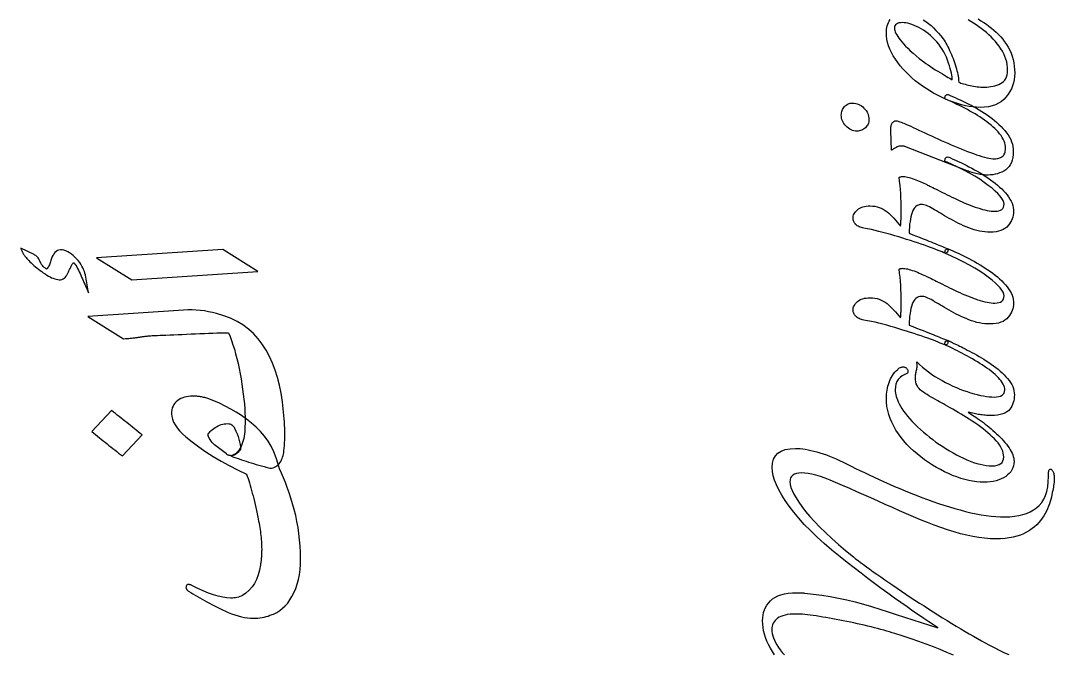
# Model space of a CAD drawing. Header units: millimetres. Extents: x 0 to 2440, y 0 to 1257.
# Drawn here: x 1168 to 1309.1, y 202.2 to 288.7 of the extents above; entities that cross this region are included whole.
import ezdxf

# ---------------------------------------------------------------- set-up
doc = ezdxf.new("R2010")
doc.units = ezdxf.units.MM
doc.layers.add('ENGRAVE_V', color=2, linetype='Continuous')

msp = doc.modelspace()

# ---------------------------------------------------------------- linework, layer by layer
at = {"layer": 'ENGRAVE_V'}
for points in [[(1298.709, 288.933), (1299.085, 288.701), (1299.453, 288.461), (1299.815, 288.211), (1300.171, 287.952), (1300.519, 287.684), (1300.856, 287.405), (1301.178, 287.113), (1301.486, 286.806), (1301.778, 286.486), (1302.054, 286.153), (1302.316, 285.805), (1302.563, 285.445), (1302.794, 285.07), (1303.004, 284.681), (1303.186, 284.276), (1303.34, 283.855), (1303.466, 283.418), (1303.564, 282.965), (1303.634, 282.497), (1303.676, 282.012), (1303.69, 281.512), (1303.69, 281.512), (1303.672, 281.07), (1303.617, 280.639), (1303.527, 280.219), (1303.399, 279.811), (1303.236, 279.414), (1303.036, 279.029), (1302.8, 278.655), (1302.528, 278.292), (1302.219, 277.957), (1301.871, 277.667), (1301.486, 277.422), (1301.064, 277.221), (1300.603, 277.065), (1300.104, 276.953), (1299.568, 276.886), (1298.994, 276.864), (1298.494, 276.878), (1297.986, 276.92), (1297.471, 276.99), (1296.948, 277.088), (1296.418, 277.214), (1295.88, 277.368), (1295.335, 277.55), (1294.782, 277.76), (1294.229, 277.993), (1293.685, 278.244), (1293.149, 278.513), (1292.621, 278.801), (1292.102, 279.106), (1291.591, 279.43), (1291.088, 279.772), (1290.594, 280.132), (1290.115, 280.506), (1289.659, 280.891), (1289.226, 281.287), (1288.815, 281.693), (1288.427, 282.11), (1288.061, 282.537), (1287.719, 282.975), (1287.399, 283.424), (1287.109, 283.878), (1286.859, 284.333), (1286.646, 284.789), (1286.473, 285.246), (1286.338, 285.703), (1286.241, 286.161), (1286.183, 286.62), (1286.164, 287.079), (1286.172, 287.309), (1286.197, 287.536), (1286.239, 287.762), (1286.297, 287.987), (1286.372, 288.21), (1286.464, 288.432), (1286.572, 288.652), (1286.697, 288.871)], [(1291.199, 288.822), (1291.559, 288.58), (1291.913, 288.314), (1292.261, 288.023), (1292.603, 287.709), (1292.939, 287.37), (1293.269, 287.007), (1293.593, 286.619), (1293.91, 286.208), (1294.043, 286.02), (1294.174, 285.821), (1294.303, 285.609), (1294.431, 285.385), (1294.557, 285.149), (1294.682, 284.901), (1294.805, 284.64), (1294.927, 284.368), (1295.045, 284.09), (1295.159, 283.811), (1295.266, 283.533), (1295.369, 283.255), (1295.466, 282.976), (1295.558, 282.698), (1295.645, 282.419), (1295.726, 282.141), (1295.8, 281.869), (1295.864, 281.609), (1295.918, 281.36), (1295.962, 281.124), (1295.996, 280.9), (1296.021, 280.689), (1296.036, 280.489), (1296.041, 280.301), (1296.192, 280.241), (1296.355, 280.182), (1296.531, 280.123), (1296.718, 280.065), (1296.918, 280.008), (1297.13, 279.952), (1297.354, 279.896), (1297.59, 279.841), (1297.833, 279.79), (1298.077, 279.746), (1298.323, 279.709), (1298.57, 279.678), (1298.819, 279.654), (1299.069, 279.637), (1299.321, 279.627), (1299.575, 279.624), (1299.874, 279.631), (1300.165, 279.654), (1300.449, 279.692), (1300.725, 279.745), (1300.993, 279.813), (1301.254, 279.896), (1301.508, 279.994), (1301.753, 280.108), (1301.98, 280.242), (1302.177, 280.401), (1302.343, 280.587), (1302.48, 280.798), (1302.586, 281.034), (1302.661, 281.297), (1302.707, 281.585), (1302.722, 281.899), (1302.707, 282.295), (1302.664, 282.684), (1302.592, 283.067), (1302.492, 283.442), (1302.362, 283.811), (1302.204, 284.173), (1302.017, 284.528), (1301.802, 284.876), (1301.564, 285.217), (1301.312, 285.548), (1301.044, 285.87), (1300.761, 286.184), (1300.463, 286.488), (1300.15, 286.783), (1299.821, 287.069), (1299.478, 287.346), (1299.126, 287.613), (1298.773, 287.871), (1298.418, 288.118), (1298.062, 288.356), (1297.704, 288.584), (1297.345, 288.803)], [(1270.911, 202.092), (1270.61, 202.555), (1270.333, 203.033), (1270.083, 203.514), (1269.867, 203.992), (1269.684, 204.465), (1269.534, 204.933), (1269.417, 205.397), (1269.334, 205.856), (1269.284, 206.31), (1269.268, 206.76), (1269.284, 207.152), (1269.334, 207.529), (1269.417, 207.891), (1269.534, 208.237), (1269.684, 208.568), (1269.867, 208.885), (1270.083, 209.186), (1270.333, 209.472), (1270.622, 209.733), (1270.959, 209.959), (1271.343, 210.15), (1271.773, 210.307), (1272.25, 210.429), (1272.775, 210.516), (1273.346, 210.568), (1273.964, 210.585), (1274.035, 210.585), (1274.103, 210.585), (1274.168, 210.585), (1274.23, 210.585), (1274.289, 210.585), (1274.345, 210.585), (1274.398, 210.585), (1274.448, 210.585), (1274.499, 210.584), (1274.557, 210.582), (1274.62, 210.578), (1274.69, 210.573), (1274.766, 210.566), (1274.847, 210.558), (1274.935, 210.548), (1275.029, 210.537), (1276.188, 210.413), (1277.342, 210.258), (1278.491, 210.074), (1279.634, 209.859), (1280.772, 209.614), (1281.905, 209.338), (1283.033, 209.033), (1284.155, 208.697), (1285.276, 208.344), (1286.399, 207.989), (1287.524, 207.63), (1288.651, 207.269), (1289.781, 206.904), (1290.913, 206.537), (1292.048, 206.166), (1293.184, 205.792), (1292.583, 206.184), (1291.944, 206.609), (1291.264, 207.068), (1290.546, 207.559), (1289.788, 208.084), (1288.99, 208.643), (1288.154, 209.234), (1287.278, 209.859), (1286.378, 210.508), (1285.471, 211.172), (1284.557, 211.851), (1283.634, 212.546), (1282.705, 213.255), (1281.768, 213.98), (1280.823, 214.72), (1279.87, 215.475), (1278.745, 216.399), (1277.692, 217.306), (1276.711, 218.196), (1275.803, 219.07), (1274.968, 219.927), (1274.206, 220.767), (1273.516, 221.591), (1272.899, 222.398), (1272.354, 223.18), (1271.882, 223.926), (1271.483, 224.638), (1271.156, 225.315), (1270.902, 225.957), (1270.72, 226.565), (1270.611, 227.137), (1270.575, 227.675), (1270.625, 228.288), (1270.774, 228.819), (1271.024, 229.268), (1271.374, 229.636), (1271.823, 229.922), (1272.372, 230.126), (1273.021, 230.249), (1273.77, 230.29), (1274.08, 230.282), (1274.406, 230.261), (1274.746, 230.225), (1275.101, 230.175), (1275.472, 230.11), (1275.858, 230.031), (1276.259, 229.938), (1276.675, 229.83), (1277.102, 229.707), (1277.534, 229.568), (1277.973, 229.413), (1278.418, 229.243), (1278.869, 229.056), (1279.326, 228.854), (1279.789, 228.636), (1280.258, 228.402), (1280.8, 228.132), (1281.364, 227.855), (1281.947, 227.572), (1282.551, 227.282), (1283.176, 226.985), (1283.821, 226.681), (1284.486, 226.371), (1285.172, 226.053), (1285.872, 225.735), (1286.58, 225.42), (1287.297, 225.108), (1288.022, 224.801), (1288.755, 224.497), (1289.497, 224.197), (1290.247, 223.901), (1291.006, 223.609), (1291.766, 223.324), (1292.523, 223.053), (1293.276, 222.795), (1294.025, 222.549), (1294.771, 222.317), (1295.513, 222.097), (1296.25, 221.89), (1296.985, 221.696), (1297.71, 221.52), (1298.42, 221.368), (1299.117, 221.239), (1299.799, 221.133), (1300.466, 221.051), (1301.119, 220.993), (1301.758, 220.957), (1302.383, 220.946), (1303.032, 220.965), (1303.649, 221.023), (1304.233, 221.119), (1304.785, 221.254), (1305.305, 221.428), (1305.791, 221.64), (1306.246, 221.891), (1306.667, 222.18), (1307.048, 222.517), (1307.377, 222.911), (1307.656, 223.362), (1307.884, 223.869), (1308.061, 224.433), (1308.188, 225.053), (1308.264, 225.731), (1308.289, 226.465), (1308.289, 226.755), (1308.294, 226.926), (1308.307, 227.073), (1308.33, 227.198), (1308.362, 227.3), (1308.403, 227.38), (1308.453, 227.436), (1308.512, 227.47), (1308.58, 227.482), (1308.628, 227.474), (1308.677, 227.451), (1308.725, 227.414), (1308.773, 227.361), (1308.822, 227.293), (1308.87, 227.209), (1308.919, 227.111), (1308.967, 226.997), (1309.011, 226.87), (1309.046, 226.731), (1309.071, 226.58), (1309.088, 226.417), (1309.096, 226.241), (1309.094, 226.053), (1309.084, 225.854), (1309.064, 225.642), (1309.064, 225.642), (1309.037, 225.452), (1309.005, 225.246), (1308.967, 225.022), (1308.925, 224.783), (1308.877, 224.526), (1308.823, 224.253), (1308.765, 223.963), (1308.701, 223.657), (1308.626, 223.341), (1308.536, 223.025), (1308.43, 222.706), (1308.307, 222.386), (1308.169, 222.065), (1308.015, 221.742), (1307.846, 221.417), (1307.66, 221.091), (1307.454, 220.77), (1307.223, 220.462), (1306.967, 220.165), (1306.686, 219.881), (1306.38, 219.608), (1306.049, 219.348), (1305.693, 219.1), (1305.312, 218.864), (1304.902, 218.648), (1304.46, 218.461), (1303.985, 218.303), (1303.478, 218.174), (1302.938, 218.073), (1302.366, 218.002), (1301.761, 217.958), (1301.124, 217.944), (1300.364, 217.963), (1299.585, 218.021), (1298.788, 218.118), (1297.971, 218.253), (1297.136, 218.426), (1296.281, 218.639), (1295.408, 218.889), (1294.516, 219.179), (1293.609, 219.496), (1292.692, 219.831), (1291.766, 220.183), (1290.83, 220.552), (1289.884, 220.939), (1288.928, 221.344), (1287.963, 221.765), (1286.987, 222.205), (1286.008, 222.65), (1285.032, 223.091), (1284.06, 223.528), (1283.09, 223.96), (1282.123, 224.387), (1281.159, 224.81), (1280.199, 225.228), (1279.241, 225.642), (1278.501, 225.948), (1277.807, 226.214), (1277.158, 226.438), (1276.554, 226.622), (1275.996, 226.765), (1275.483, 226.867), (1275.015, 226.929), (1274.593, 226.949), (1274.219, 226.93), (1273.894, 226.873), (1273.62, 226.779), (1273.395, 226.646), (1273.22, 226.476), (1273.095, 226.268), (1273.02, 226.022), (1272.995, 225.739), (1273.029, 225.379), (1273.13, 224.978), (1273.298, 224.535), (1273.534, 224.05), (1273.837, 223.524), (1274.207, 222.956), (1274.645, 222.347), (1275.15, 221.696), (1275.723, 221.011), (1276.365, 220.3), (1277.076, 219.562), (1277.855, 218.797), (1278.703, 218.006), (1279.621, 217.189), (1280.607, 216.345), (1281.662, 215.475), (1281.966, 215.237), (1282.299, 214.982), (1282.659, 214.71), (1283.047, 214.422), (1283.464, 214.117), (1283.908, 213.796), (1284.381, 213.457), (1284.881, 213.103), (1285.402, 212.737), (1285.937, 212.364), (1286.486, 211.986), (1287.048, 211.602), (1287.623, 211.211), (1288.213, 210.815), (1288.816, 210.413), (1289.432, 210.004), (1290.056, 209.594), (1290.682, 209.186), (1291.309, 208.78), (1291.937, 208.376), (1292.568, 207.975), (1293.199, 207.576), (1293.832, 207.179), (1294.467, 206.785), (1295.096, 206.397), (1295.712, 206.022), (1296.316, 205.659), (1296.906, 205.308), (1297.484, 204.969), (1298.048, 204.642), (1298.6, 204.328), (1299.139, 204.025), (1299.658, 203.739), (1300.15, 203.473), (1300.614, 203.227), (1301.051, 203.002), (1301.461, 202.798), (1301.844, 202.613), (1302.2, 202.45), (1302.528, 202.306), (1302.888, 202.146)], [(1295.314, 202.064), (1294.438, 202.449), (1293.526, 202.83), (1292.58, 203.206), (1291.599, 203.577), (1290.583, 203.944), (1289.532, 204.306), (1288.446, 204.664), (1287.326, 205.018), (1286.968, 205.127), (1286.597, 205.237), (1286.212, 205.348), (1285.813, 205.459), (1285.401, 205.572), (1284.975, 205.685), (1284.535, 205.799), (1284.082, 205.913), (1283.62, 206.027), (1283.155, 206.139), (1282.685, 206.248), (1282.212, 206.355), (1281.735, 206.46), (1281.255, 206.562), (1280.77, 206.662), (1280.282, 206.76), (1279.795, 206.855), (1279.317, 206.947), (1278.845, 207.034), (1278.382, 207.117), (1277.925, 207.197), (1277.477, 207.273), (1277.036, 207.346), (1276.602, 207.414), (1276.183, 207.476), (1275.784, 207.531), (1275.405, 207.576), (1275.047, 207.614), (1274.709, 207.643), (1274.392, 207.664), (1274.095, 207.676), (1273.819, 207.68), (1273.409, 207.671), (1273.027, 207.644), (1272.674, 207.599), (1272.348, 207.535), (1272.05, 207.453), (1271.781, 207.354), (1271.539, 207.235), (1271.325, 207.099), (1271.138, 206.948), (1270.976, 206.785), (1270.838, 206.609), (1270.726, 206.422), (1270.639, 206.222), (1270.576, 206.01), (1270.539, 205.786), (1270.526, 205.55), (1270.541, 205.279), (1270.584, 204.999), (1270.656, 204.71), (1270.756, 204.412), (1270.886, 204.105), (1271.044, 203.789), (1271.231, 203.464), (1271.446, 203.129), (1271.689, 202.79), (1271.958, 202.449), (1272.252, 202.106)]]:
    msp.add_lwpolyline(points, dxfattribs=at)
for points in [[(1295.169, 280.64), (1295.161, 280.824), (1295.137, 281.037), (1295.098, 281.278), (1295.042, 281.548), (1294.971, 281.847), (1294.883, 282.174), (1294.78, 282.531), (1294.661, 282.916), (1294.524, 283.311), (1294.369, 283.696), (1294.194, 284.073), (1294.001, 284.441), (1293.789, 284.799), (1293.558, 285.149), (1293.308, 285.489), (1293.039, 285.821), (1292.757, 286.126), (1292.469, 286.414), (1292.173, 286.683), (1291.871, 286.934), (1291.562, 287.167), (1291.246, 287.382), (1290.923, 287.579), (1290.594, 287.757), (1290.268, 287.916), (1289.954, 288.054), (1289.653, 288.17), (1289.365, 288.265), (1289.091, 288.34), (1288.828, 288.393), (1288.579, 288.424), (1288.343, 288.435), (1288.093, 288.423), (1287.877, 288.386), (1287.694, 288.326), (1287.544, 288.241), (1287.427, 288.132), (1287.344, 287.999), (1287.294, 287.842), (1287.278, 287.66), (1287.29, 287.508), (1287.326, 287.343), (1287.387, 287.163), (1287.471, 286.97), (1287.58, 286.764), (1287.713, 286.544), (1287.871, 286.31), (1288.052, 286.063), (1288.263, 285.801), (1288.506, 285.524), (1288.783, 285.232), (1289.093, 284.925), (1289.437, 284.603), (1289.813, 284.265), (1290.223, 283.913), (1290.667, 283.545), (1290.96, 283.317), (1291.26, 283.091), (1291.565, 282.869), (1291.877, 282.649), (1292.195, 282.433), (1292.518, 282.22), (1292.848, 282.009), (1293.184, 281.802), (1293.512, 281.604), (1293.817, 281.421), (1294.099, 281.253), (1294.358, 281.1), (1294.595, 280.962), (1294.809, 280.84), (1295, 280.733), (1295.169, 280.64)], [(1303.496, 270.861), (1303.48, 270.429), (1303.431, 270.032), (1303.35, 269.667), (1303.236, 269.336), (1303.09, 269.038), (1302.911, 268.773), (1302.699, 268.541), (1302.455, 268.343), (1302.19, 268.173), (1301.915, 268.025), (1301.63, 267.901), (1301.336, 267.798), (1301.031, 267.719), (1300.717, 267.662), (1300.393, 267.628), (1300.059, 267.617), (1299.877, 267.62), (1299.694, 267.627), (1299.511, 267.641), (1299.327, 267.659), (1299.142, 267.683), (1298.956, 267.712), (1298.77, 267.747), (1298.582, 267.786), (1298.397, 267.83), (1298.215, 267.876), (1298.037, 267.924), (1297.862, 267.974), (1297.692, 268.026), (1297.525, 268.081), (1297.362, 268.138), (1297.202, 268.198), (1288.924, 271.442), (1288.828, 271.476), (1288.736, 271.505), (1288.647, 271.53), (1288.561, 271.551), (1288.477, 271.566), (1288.397, 271.578), (1288.32, 271.585), (1288.246, 271.587), (1288.127, 271.583), (1288.011, 271.572), (1287.9, 271.553), (1287.792, 271.526), (1287.688, 271.492), (1287.588, 271.451), (1287.491, 271.401), (1287.399, 271.345), (1287.311, 271.286), (1287.231, 271.233), (1287.157, 271.184), (1287.09, 271.139), (1287.03, 271.099), (1286.977, 271.063), (1286.93, 271.032), (1286.89, 271.006), (1286.793, 273.669), (1286.786, 273.844), (1286.786, 274.006), (1286.795, 274.155), (1286.812, 274.292), (1286.837, 274.416), (1286.871, 274.526), (1286.913, 274.624), (1286.963, 274.71), (1287.019, 274.783), (1287.076, 274.847), (1287.137, 274.901), (1287.199, 274.946), (1287.264, 274.98), (1287.331, 275.005), (1287.4, 275.019), (1287.471, 275.024), (1287.551, 275.019), (1287.647, 275.003), (1287.757, 274.977), (1287.883, 274.939), (1288.024, 274.892), (1288.179, 274.834), (1288.35, 274.765), (1288.536, 274.685), (1288.836, 274.559), (1289.154, 274.422), (1289.49, 274.275), (1289.844, 274.116), (1290.216, 273.948), (1290.606, 273.768), (1291.015, 273.579), (1291.441, 273.378), (1291.878, 273.173), (1292.319, 272.968), (1292.762, 272.764), (1293.208, 272.561), (1293.658, 272.359), (1294.11, 272.157), (1294.565, 271.956), (1295.024, 271.756), (1295.48, 271.56), (1295.929, 271.372), (1296.37, 271.191), (1296.803, 271.018), (1297.229, 270.852), (1297.647, 270.694), (1298.058, 270.544), (1298.461, 270.401), (1298.849, 270.27), (1299.215, 270.157), (1299.557, 270.061), (1299.877, 269.983), (1300.175, 269.922), (1300.449, 269.879), (1300.701, 269.853), (1300.93, 269.844), (1301.085, 269.849), (1301.233, 269.864), (1301.375, 269.888), (1301.511, 269.923), (1301.641, 269.967), (1301.766, 270.021), (1301.884, 270.085), (1301.995, 270.159), (1302.098, 270.244), (1302.186, 270.345), (1302.261, 270.459), (1302.322, 270.588), (1302.37, 270.732), (1302.404, 270.889), (1302.424, 271.061), (1302.431, 271.248), (1302.419, 271.502), (1302.381, 271.755), (1302.319, 272.007), (1302.232, 272.259), (1302.119, 272.509), (1301.982, 272.759), (1301.82, 273.009), (1301.632, 273.257), (1301.425, 273.503), (1301.204, 273.746), (1300.969, 273.984), (1300.719, 274.219), (1300.454, 274.45), (1300.175, 274.678), (1299.882, 274.901), (1299.575, 275.121), (1299.257, 275.337), (1298.933, 275.549), (1298.603, 275.758), (1298.268, 275.962), (1297.926, 276.163), (1297.578, 276.36), (1297.224, 276.553), (1296.864, 276.743), (1296.504, 276.927), (1296.149, 277.104), (1295.802, 277.275), (1295.46, 277.439), (1295.124, 277.596), (1294.794, 277.746), (1294.47, 277.889), (1294.152, 278.026), (1294.159, 278.162), (1294.18, 278.28), (1294.214, 278.38), (1294.261, 278.462), (1294.323, 278.525), (1294.398, 278.571), (1294.486, 278.598), (1294.588, 278.607), (1294.896, 278.481), (1295.214, 278.347), (1295.544, 278.203), (1295.883, 278.05), (1296.233, 277.888), (1296.594, 277.717), (1296.966, 277.537), (1297.348, 277.348), (1297.732, 277.151), (1298.112, 276.947), (1298.486, 276.736), (1298.855, 276.519), (1299.218, 276.295), (1299.576, 276.064), (1299.929, 275.826), (1300.277, 275.581), (1300.615, 275.33), (1300.938, 275.073), (1301.247, 274.809), (1301.542, 274.54), (1301.822, 274.265), (1302.088, 273.983), (1302.339, 273.696), (1302.576, 273.402), (1302.792, 273.103), (1302.979, 272.799), (1303.137, 272.489), (1303.266, 272.174), (1303.367, 271.853), (1303.439, 271.528), (1303.482, 271.197), (1303.496, 270.861)], [(1283.792, 275.169), (1283.784, 275.015), (1283.762, 274.865), (1283.724, 274.721), (1283.671, 274.582), (1283.603, 274.449), (1283.519, 274.321), (1283.421, 274.198), (1283.308, 274.08), (1283.184, 273.972), (1283.053, 273.879), (1282.917, 273.8), (1282.775, 273.735), (1282.627, 273.685), (1282.473, 273.649), (1282.312, 273.627), (1282.146, 273.62), (1281.943, 273.631), (1281.745, 273.663), (1281.552, 273.716), (1281.365, 273.79), (1281.183, 273.885), (1281.006, 274.001), (1280.835, 274.139), (1280.669, 274.298), (1280.516, 274.47), (1280.383, 274.646), (1280.271, 274.827), (1280.179, 275.012), (1280.107, 275.202), (1280.056, 275.396), (1280.026, 275.595), (1280.016, 275.799), (1280.022, 275.965), (1280.043, 276.126), (1280.077, 276.28), (1280.124, 276.428), (1280.186, 276.57), (1280.261, 276.707), (1280.349, 276.837), (1280.451, 276.961), (1280.564, 277.074), (1280.684, 277.173), (1280.812, 277.256), (1280.947, 277.324), (1281.09, 277.377), (1281.241, 277.415), (1281.399, 277.437), (1281.565, 277.445), (1281.78, 277.434), (1281.988, 277.403), (1282.191, 277.35), (1282.388, 277.275), (1282.578, 277.18), (1282.763, 277.064), (1282.942, 276.926), (1283.114, 276.767), (1283.273, 276.594), (1283.411, 276.413), (1283.527, 276.225), (1283.622, 276.029), (1283.696, 275.825), (1283.749, 275.614), (1283.781, 275.396), (1283.792, 275.169)], [(1294.007, 257.014), (1293.786, 257.115), (1293.534, 257.223), (1293.25, 257.339), (1292.936, 257.462), (1292.591, 257.593), (1292.214, 257.731), (1291.807, 257.877), (1291.369, 258.031), (1290.908, 258.189), (1290.435, 258.349), (1289.949, 258.51), (1289.45, 258.672), (1288.938, 258.837), (1288.414, 259.002), (1287.876, 259.169), (1287.326, 259.338), (1286.773, 259.502), (1286.228, 259.656), (1285.69, 259.799), (1285.16, 259.931), (1284.637, 260.053), (1284.122, 260.164), (1283.614, 260.265), (1283.114, 260.355), (1282.927, 260.395), (1282.752, 260.443), (1282.591, 260.498), (1282.442, 260.561), (1282.306, 260.631), (1282.184, 260.709), (1282.073, 260.794), (1281.976, 260.887), (1281.891, 260.985), (1281.817, 261.084), (1281.755, 261.185), (1281.704, 261.287), (1281.664, 261.39), (1281.636, 261.496), (1281.619, 261.602), (1281.613, 261.71), (1281.623, 261.866), (1281.651, 262.019), (1281.698, 262.169), (1281.764, 262.316), (1281.85, 262.459), (1281.954, 262.6), (1282.077, 262.738), (1282.218, 262.872), (1282.378, 262.997), (1282.553, 263.105), (1282.744, 263.197), (1282.951, 263.272), (1283.173, 263.33), (1283.412, 263.372), (1283.667, 263.397), (1283.937, 263.405), (1284.27, 263.392), (1284.591, 263.355), (1284.899, 263.293), (1285.196, 263.205), (1285.48, 263.093), (1285.753, 262.955), (1286.013, 262.793), (1286.261, 262.606), (1286.501, 262.401), (1286.739, 262.184), (1286.974, 261.956), (1287.205, 261.716), (1287.433, 261.466), (1287.659, 261.204), (1287.881, 260.93), (1288.101, 260.645), (1288.112, 260.767), (1288.123, 260.89), (1288.134, 261.015), (1288.143, 261.141), (1288.152, 261.269), (1288.16, 261.399), (1288.167, 261.53), (1288.173, 261.662), (1288.179, 261.797), (1288.184, 261.934), (1288.188, 262.075), (1288.191, 262.219), (1288.194, 262.365), (1288.196, 262.515), (1288.197, 262.668), (1288.197, 262.824), (1288.193, 263.392), (1288.179, 263.959), (1288.157, 264.524), (1288.125, 265.087), (1288.084, 265.649), (1288.034, 266.21), (1287.975, 266.769), (1287.907, 267.326), (1287.977, 267.349), (1288.043, 267.369), (1288.104, 267.385), (1288.161, 267.399), (1288.213, 267.41), (1288.261, 267.417), (1288.304, 267.422), (1288.343, 267.423), (1288.505, 267.418), (1288.679, 267.401), (1288.862, 267.372), (1289.057, 267.332), (1289.262, 267.281), (1289.477, 267.219), (1289.704, 267.145), (1289.94, 267.06), (1290.179, 266.969), (1290.412, 266.877), (1290.639, 266.784), (1290.86, 266.691), (1291.075, 266.597), (1291.284, 266.502), (1291.487, 266.406), (1291.683, 266.31), (1291.803, 266.255), (1291.945, 266.189), (1292.109, 266.11), (1292.295, 266.019), (1292.502, 265.916), (1292.732, 265.801), (1292.983, 265.674), (1293.257, 265.535), (1293.546, 265.388), (1293.844, 265.239), (1294.151, 265.086), (1294.467, 264.93), (1294.792, 264.771), (1295.127, 264.609), (1295.47, 264.444), (1295.823, 264.276), (1296.179, 264.11), (1296.534, 263.951), (1296.887, 263.799), (1297.239, 263.653), (1297.589, 263.514), (1297.938, 263.382), (1298.285, 263.257), (1298.631, 263.139), (1298.969, 263.031), (1299.295, 262.937), (1299.608, 262.858), (1299.908, 262.794), (1300.195, 262.743), (1300.469, 262.707), (1300.73, 262.686), (1300.979, 262.679), (1301.274, 262.694), (1301.53, 262.739), (1301.746, 262.815), (1301.923, 262.921), (1302.061, 263.057), (1302.159, 263.223), (1302.218, 263.42), (1302.238, 263.647), (1302.204, 263.888), (1302.103, 264.152), (1301.935, 264.439), (1301.699, 264.748), (1301.396, 265.08), (1301.026, 265.435), (1300.588, 265.813), (1300.083, 266.213), (1299.519, 266.624), (1298.905, 267.036), (1298.239, 267.447), (1297.523, 267.859), (1296.757, 268.27), (1295.939, 268.682), (1295.071, 269.093), (1294.152, 269.505), (1294.159, 269.641), (1294.18, 269.759), (1294.214, 269.859), (1294.261, 269.941), (1294.323, 270.004), (1294.398, 270.05), (1294.486, 270.077), (1294.588, 270.086), (1294.919, 269.949), (1295.257, 269.803), (1295.603, 269.649), (1295.956, 269.487), (1296.317, 269.316), (1296.685, 269.137), (1297.061, 268.95), (1297.445, 268.755), (1297.829, 268.552), (1298.209, 268.345), (1298.583, 268.132), (1298.951, 267.913), (1299.315, 267.69), (1299.673, 267.461), (1300.026, 267.227), (1300.374, 266.987), (1300.711, 266.743), (1301.033, 266.494), (1301.34, 266.241), (1301.632, 265.983), (1301.909, 265.72), (1302.171, 265.453), (1302.418, 265.182), (1302.649, 264.906), (1302.859, 264.626), (1303.041, 264.343), (1303.195, 264.057), (1303.321, 263.768), (1303.419, 263.476), (1303.489, 263.181), (1303.531, 262.883), (1303.545, 262.582), (1303.533, 262.352), (1303.498, 262.122), (1303.439, 261.892), (1303.357, 261.662), (1303.252, 261.432), (1303.123, 261.202), (1302.97, 260.972), (1302.794, 260.742), (1302.592, 260.526), (1302.36, 260.34), (1302.099, 260.182), (1301.808, 260.052), (1301.488, 259.952), (1301.138, 259.88), (1300.758, 259.837), (1300.349, 259.822), (1299.975, 259.831), (1299.604, 259.859), (1299.234, 259.904), (1298.867, 259.967), (1298.502, 260.049), (1298.139, 260.149), (1297.779, 260.267), (1297.42, 260.403), (1297.066, 260.551), (1296.717, 260.703), (1296.373, 260.859), (1296.035, 261.02), (1295.701, 261.186), (1295.373, 261.356), (1295.051, 261.531), (1294.733, 261.71), (1294.423, 261.89), (1294.122, 262.064), (1293.83, 262.235), (1293.547, 262.4), (1293.273, 262.561), (1293.009, 262.718), (1292.753, 262.87), (1292.506, 263.018), (1292.27, 263.154), (1292.046, 263.272), (1291.835, 263.372), (1291.635, 263.453), (1291.447, 263.517), (1291.272, 263.562), (1291.108, 263.589), (1290.957, 263.598), (1290.747, 263.581), (1290.552, 263.53), (1290.372, 263.445), (1290.207, 263.326), (1290.057, 263.173), (1289.922, 262.986), (1289.803, 262.764), (1289.698, 262.509), (1289.607, 262.227), (1289.526, 261.924), (1289.455, 261.6), (1289.396, 261.256), (1289.347, 260.892), (1289.308, 260.508), (1289.28, 260.102), (1289.263, 259.677), (1289.801, 259.466), (1290.303, 259.268), (1290.769, 259.085), (1291.199, 258.914), (1291.593, 258.758), (1291.95, 258.615), (1292.27, 258.486), (1292.555, 258.37), (1292.82, 258.262), (1293.081, 258.155), (1293.34, 258.05), (1293.596, 257.946), (1293.848, 257.844), (1294.098, 257.743), (1294.345, 257.644), (1294.588, 257.547), (1294.579, 257.369), (1294.552, 257.223), (1294.506, 257.109), (1294.443, 257.026), (1294.361, 256.976), (1294.261, 256.957), (1294.143, 256.97), (1294.007, 257.014)], [(1167.99, 257.62), (1167.99, 257.62), (1168, 257.62), (1168.007, 257.62), (1168.012, 257.62), (1168.016, 257.62), (1168.017, 257.62), (1168.017, 257.62), (1168.015, 257.62), (1168.011, 257.62), (1168.006, 257.62), (1168.002, 257.62), (1167.998, 257.62), (1167.996, 257.62), (1167.993, 257.62), (1167.992, 257.62), (1167.991, 257.62), (1167.99, 257.62), (1168.021, 257.55), (1168.051, 257.48), (1168.082, 257.411), (1168.112, 257.342), (1168.142, 257.274), (1168.173, 257.206), (1168.203, 257.14), (1168.234, 257.073), (1168.265, 257.008), (1168.299, 256.943), (1168.336, 256.879), (1168.375, 256.815), (1168.417, 256.752), (1168.461, 256.69), (1168.508, 256.628), (1168.558, 256.567), (1168.636, 256.461), (1168.73, 256.345), (1168.839, 256.22), (1168.963, 256.086), (1169.102, 255.942), (1169.257, 255.788), (1169.426, 255.625), (1169.611, 255.453), (1169.806, 255.277), (1170.006, 255.103), (1170.211, 254.932), (1170.421, 254.764), (1170.637, 254.598), (1170.857, 254.435), (1171.082, 254.274), (1171.313, 254.116), (1171.544, 253.966), (1171.771, 253.832), (1171.995, 253.713), (1172.214, 253.609), (1172.43, 253.521), (1172.642, 253.447), (1172.85, 253.389), (1173.055, 253.346), (1173.252, 253.325), (1173.437, 253.332), (1173.611, 253.368), (1173.774, 253.432), (1173.925, 253.525), (1174.065, 253.646), (1174.194, 253.796), (1174.311, 253.974), (1174.352, 254.057), (1174.394, 254.144), (1174.438, 254.234), (1174.483, 254.329), (1174.529, 254.427), (1174.577, 254.529), (1174.626, 254.634), (1174.676, 254.744), (1174.726, 254.853), (1174.777, 254.959), (1174.827, 255.061), (1174.878, 255.159), (1174.929, 255.253), (1174.979, 255.344), (1175.03, 255.431), (1175.081, 255.514), (1175.111, 255.559), (1175.141, 255.592), (1175.172, 255.614), (1175.202, 255.625), (1175.233, 255.624), (1175.263, 255.612), (1175.293, 255.589), (1175.324, 255.554), (1175.354, 255.515), (1175.382, 255.478), (1175.409, 255.444), (1175.435, 255.412), (1175.46, 255.383), (1175.483, 255.357), (1175.505, 255.333), (1175.526, 255.311), (1175.647, 255.087), (1175.764, 254.86), (1175.88, 254.631), (1175.992, 254.399), (1176.102, 254.165), (1176.21, 253.928), (1176.315, 253.689), (1176.418, 253.447), (1176.52, 253.205), (1176.623, 252.964), (1176.727, 252.724), (1176.833, 252.485), (1176.94, 252.248), (1177.048, 252.012), (1177.158, 251.777), (1177.269, 251.543), (1177.218, 251.816), (1177.169, 252.088), (1177.119, 252.358), (1177.071, 252.627), (1177.023, 252.895), (1176.976, 253.161), (1176.93, 253.426), (1176.884, 253.69), (1176.831, 253.952), (1176.763, 254.21), (1176.681, 254.463), (1176.585, 254.713), (1176.474, 254.96), (1176.348, 255.202), (1176.208, 255.441), (1176.053, 255.676), (1175.846, 255.949), (1175.63, 256.2), (1175.405, 256.43), (1175.172, 256.638), (1174.929, 256.825), (1174.678, 256.99), (1174.418, 257.134), (1174.149, 257.256), (1173.884, 257.347), (1173.637, 257.398), (1173.408, 257.408), (1173.197, 257.377), (1173.003, 257.306), (1172.827, 257.195), (1172.669, 257.043), (1172.528, 256.851), (1172.45, 256.736), (1172.378, 256.616), (1172.311, 256.491), (1172.25, 256.359), (1172.194, 256.222), (1172.145, 256.08), (1172.101, 255.931), (1172.062, 255.777), (1172.023, 255.624), (1171.975, 255.479), (1171.919, 255.343), (1171.855, 255.215), (1171.782, 255.095), (1171.701, 254.983), (1171.613, 254.88), (1171.515, 254.784), (1171.359, 254.899), (1171.215, 255.02), (1171.083, 255.147), (1170.963, 255.281), (1170.855, 255.421), (1170.759, 255.567), (1170.676, 255.719), (1170.604, 255.878), (1170.534, 256.034), (1170.456, 256.177), (1170.369, 256.307), (1170.275, 256.425), (1170.172, 256.53), (1170.061, 256.623), (1169.941, 256.703), (1169.814, 256.77), (1167.99, 257.62)], [(1183.143, 253.326), (1200.362, 254.46), (1195.582, 257.458), (1178.362, 256.324), (1183.143, 253.326)], [(1294.007, 244.475), (1293.786, 244.576), (1293.534, 244.684), (1293.25, 244.799), (1292.936, 244.923), (1292.591, 245.054), (1292.214, 245.192), (1291.807, 245.338), (1291.369, 245.492), (1290.908, 245.65), (1290.435, 245.809), (1289.949, 245.97), (1289.45, 246.133), (1288.938, 246.297), (1288.414, 246.463), (1287.876, 246.63), (1287.326, 246.799), (1286.773, 246.963), (1286.228, 247.117), (1285.69, 247.26), (1285.16, 247.392), (1284.637, 247.514), (1284.122, 247.625), (1283.614, 247.726), (1283.114, 247.816), (1282.927, 247.856), (1282.752, 247.903), (1282.591, 247.958), (1282.442, 248.021), (1282.306, 248.092), (1282.184, 248.17), (1282.073, 248.255), (1281.976, 248.348), (1281.891, 248.446), (1281.817, 248.545), (1281.755, 248.645), (1281.704, 248.747), (1281.664, 248.851), (1281.636, 248.956), (1281.619, 249.063), (1281.613, 249.171), (1281.623, 249.327), (1281.651, 249.48), (1281.698, 249.63), (1281.764, 249.776), (1281.85, 249.92), (1281.954, 250.061), (1282.077, 250.198), (1282.218, 250.333), (1282.378, 250.458), (1282.553, 250.566), (1282.744, 250.658), (1282.951, 250.732), (1283.173, 250.791), (1283.412, 250.832), (1283.667, 250.857), (1283.937, 250.866), (1284.27, 250.853), (1284.591, 250.816), (1284.899, 250.753), (1285.196, 250.666), (1285.48, 250.554), (1285.753, 250.416), (1286.013, 250.254), (1286.261, 250.067), (1286.501, 249.861), (1286.739, 249.645), (1286.974, 249.417), (1287.205, 249.177), (1287.433, 248.926), (1287.659, 248.664), (1287.881, 248.391), (1288.101, 248.106), (1288.112, 248.228), (1288.123, 248.351), (1288.134, 248.476), (1288.143, 248.602), (1288.152, 248.73), (1288.16, 248.859), (1288.167, 248.99), (1288.173, 249.123), (1288.179, 249.257), (1288.184, 249.395), (1288.188, 249.536), (1288.191, 249.679), (1288.194, 249.826), (1288.196, 249.976), (1288.197, 250.129), (1288.197, 250.285), (1288.193, 250.853), (1288.179, 251.419), (1288.157, 251.984), (1288.125, 252.548), (1288.084, 253.11), (1288.034, 253.671), (1287.975, 254.23), (1287.907, 254.787), (1287.977, 254.81), (1288.043, 254.83), (1288.104, 254.846), (1288.161, 254.86), (1288.213, 254.87), (1288.261, 254.878), (1288.304, 254.882), (1288.343, 254.884), (1288.505, 254.878), (1288.679, 254.861), (1288.862, 254.833), (1289.057, 254.793), (1289.262, 254.742), (1289.477, 254.68), (1289.704, 254.606), (1289.94, 254.521), (1290.179, 254.43), (1290.412, 254.338), (1290.639, 254.245), (1290.86, 254.152), (1291.075, 254.058), (1291.284, 253.963), (1291.487, 253.867), (1291.683, 253.77), (1291.803, 253.716), (1291.945, 253.649), (1292.109, 253.571), (1292.295, 253.48), (1292.502, 253.377), (1292.732, 253.262), (1292.983, 253.135), (1293.257, 252.996), (1293.546, 252.849), (1293.844, 252.699), (1294.151, 252.546), (1294.467, 252.391), (1294.792, 252.232), (1295.127, 252.07), (1295.47, 251.905), (1295.823, 251.737), (1296.179, 251.571), (1296.534, 251.412), (1296.887, 251.259), (1297.239, 251.114), (1297.589, 250.975), (1297.938, 250.843), (1298.285, 250.718), (1298.631, 250.599), (1298.969, 250.492), (1299.295, 250.398), (1299.608, 250.319), (1299.908, 250.254), (1300.195, 250.204), (1300.469, 250.168), (1300.73, 250.147), (1300.979, 250.139), (1301.274, 250.155), (1301.53, 250.2), (1301.746, 250.276), (1301.923, 250.381), (1302.061, 250.518), (1302.159, 250.684), (1302.218, 250.881), (1302.238, 251.108), (1302.204, 251.349), (1302.103, 251.613), (1301.935, 251.9), (1301.699, 252.209), (1301.396, 252.541), (1301.026, 252.896), (1300.588, 253.273), (1300.083, 253.674), (1299.519, 254.085), (1298.905, 254.497), (1298.239, 254.908), (1297.523, 255.32), (1296.757, 255.731), (1295.939, 256.143), (1295.071, 256.554), (1294.152, 256.966), (1294.159, 257.102), (1294.18, 257.22), (1294.214, 257.32), (1294.261, 257.402), (1294.323, 257.465), (1294.398, 257.51), (1294.486, 257.538), (1294.588, 257.547), (1294.919, 257.409), (1295.257, 257.264), (1295.603, 257.11), (1295.956, 256.948), (1296.317, 256.777), (1296.685, 256.598), (1297.061, 256.411), (1297.445, 256.215), (1297.829, 256.013), (1298.209, 255.805), (1298.583, 255.592), (1298.951, 255.374), (1299.315, 255.151), (1299.673, 254.922), (1300.026, 254.688), (1300.374, 254.448), (1300.711, 254.204), (1301.033, 253.955), (1301.34, 253.702), (1301.632, 253.444), (1301.909, 253.181), (1302.171, 252.914), (1302.418, 252.643), (1302.649, 252.366), (1302.859, 252.087), (1303.041, 251.804), (1303.195, 251.518), (1303.321, 251.229), (1303.419, 250.937), (1303.489, 250.642), (1303.531, 250.344), (1303.545, 250.043), (1303.533, 249.813), (1303.498, 249.583), (1303.439, 249.353), (1303.357, 249.123), (1303.252, 248.893), (1303.123, 248.663), (1302.97, 248.433), (1302.794, 248.203), (1302.592, 247.987), (1302.36, 247.8), (1302.099, 247.642), (1301.808, 247.513), (1301.488, 247.412), (1301.138, 247.34), (1300.758, 247.297), (1300.349, 247.283), (1299.975, 247.292), (1299.604, 247.319), (1299.234, 247.365), (1298.867, 247.428), (1298.502, 247.51), (1298.139, 247.61), (1297.779, 247.728), (1297.42, 247.864), (1297.066, 248.011), (1296.717, 248.164), (1296.373, 248.32), (1296.035, 248.481), (1295.701, 248.647), (1295.373, 248.817), (1295.051, 248.992), (1294.733, 249.171), (1294.423, 249.35), (1294.122, 249.525), (1293.83, 249.695), (1293.547, 249.861), (1293.273, 250.022), (1293.009, 250.179), (1292.753, 250.331), (1292.506, 250.478), (1292.27, 250.614), (1292.046, 250.732), (1291.835, 250.832), (1291.635, 250.914), (1291.447, 250.978), (1291.272, 251.023), (1291.108, 251.05), (1290.957, 251.059), (1290.747, 251.042), (1290.552, 250.991), (1290.372, 250.906), (1290.207, 250.787), (1290.057, 250.634), (1289.922, 250.447), (1289.803, 250.225), (1289.698, 249.97), (1289.607, 249.687), (1289.526, 249.384), (1289.455, 249.061), (1289.396, 248.717), (1289.347, 248.353), (1289.308, 247.968), (1289.28, 247.563), (1289.263, 247.138), (1289.801, 246.927), (1290.303, 246.729), (1290.769, 246.545), (1291.199, 246.375), (1291.593, 246.219), (1291.95, 246.076), (1292.27, 245.946), (1292.555, 245.831), (1292.82, 245.722), (1293.081, 245.616), (1293.34, 245.511), (1293.596, 245.407), (1293.848, 245.305), (1294.098, 245.204), (1294.345, 245.105), (1294.588, 245.008), (1294.579, 244.83), (1294.552, 244.684), (1294.506, 244.57), (1294.443, 244.487), (1294.361, 244.436), (1294.261, 244.417), (1294.143, 244.43), (1294.007, 244.475)], [(1194.731, 248.707), (1194.191, 248.848), (1193.644, 248.965), (1193.092, 249.06), (1192.533, 249.132), (1191.968, 249.182), (1191.396, 249.208), (1190.818, 249.212), (1190.234, 249.193), (1177.147, 248.302), (1182.049, 245.263), (1182.295, 245.283), (1182.524, 245.302), (1182.738, 245.321), (1182.936, 245.339), (1183.118, 245.357), (1183.284, 245.373), (1183.434, 245.389), (1183.569, 245.405), (1183.693, 245.42), (1183.813, 245.435), (1183.929, 245.451), (1184.04, 245.466), (1184.146, 245.481), (1184.249, 245.496), (1184.346, 245.511), (1184.44, 245.527), (1184.535, 245.542), (1184.637, 245.557), (1184.747, 245.572), (1184.865, 245.587), (1184.991, 245.602), (1185.124, 245.618), (1185.264, 245.633), (1185.412, 245.648), (1185.574, 245.663), (1185.757, 245.677), (1185.959, 245.691), (1186.182, 245.704), (1186.425, 245.716), (1186.688, 245.728), (1186.972, 245.739), (1187.276, 245.749), (1187.808, 245.77), (1188.352, 245.792), (1188.907, 245.816), (1189.474, 245.841), (1190.052, 245.866), (1190.641, 245.894), (1191.242, 245.922), (1191.854, 245.952), (1192.465, 245.98), (1193.062, 246.005), (1193.645, 246.026), (1194.214, 246.043), (1194.769, 246.056), (1195.311, 246.066), (1195.838, 246.072), (1196.351, 246.073), (1196.569, 245.554), (1196.777, 245.009), (1196.974, 244.437), (1197.162, 243.84), (1197.339, 243.217), (1197.506, 242.568), (1197.663, 241.892), (1197.81, 241.191), (1197.946, 240.481), (1198.071, 239.777), (1198.184, 239.08), (1198.286, 238.391), (1198.377, 237.708), (1198.456, 237.032), (1198.523, 236.363), (1198.58, 235.701), (1198.598, 235.366), (1198.611, 235.029), (1198.621, 234.69), (1198.625, 234.349), (1198.626, 234.006), (1198.622, 233.662), (1198.613, 233.315), (1198.6, 232.967), (1198.579, 232.623), (1198.546, 232.292), (1198.5, 231.972), (1198.443, 231.665), (1198.374, 231.37), (1198.292, 231.086), (1198.199, 230.815), (1198.094, 230.556), (1197.974, 230.314), (1197.838, 230.095), (1197.685, 229.899), (1197.516, 229.725), (1197.331, 229.575), (1197.129, 229.447), (1196.91, 229.342), (1196.676, 229.259), (1196.953, 229.158), (1197.238, 229.056), (1197.53, 228.953), (1197.83, 228.849), (1198.138, 228.745), (1198.453, 228.64), (1198.776, 228.535), (1199.106, 228.429), (1199.445, 228.323), (1199.79, 228.217), (1200.143, 228.113), (1200.504, 228.009), (1200.873, 227.905), (1201.249, 227.802), (1201.632, 227.7), (1202.024, 227.598), (1202.24, 227.619), (1202.443, 227.66), (1202.632, 227.723), (1202.809, 227.806), (1202.972, 227.91), (1203.121, 228.035), (1203.258, 228.181), (1203.381, 228.348), (1203.491, 228.528), (1203.59, 228.714), (1203.676, 228.905), (1203.751, 229.102), (1203.813, 229.305), (1203.863, 229.514), (1203.902, 229.728), (1203.928, 229.948), (1203.965, 230.307), (1203.995, 230.674), (1204.018, 231.049), (1204.034, 231.432), (1204.043, 231.824), (1204.046, 232.223), (1204.041, 232.631), (1204.029, 233.048), (1204.011, 233.472), (1203.987, 233.905), (1203.958, 234.346), (1203.923, 234.795), (1203.882, 235.252), (1203.835, 235.718), (1203.783, 236.192), (1203.725, 236.674), (1203.549, 237.816), (1203.325, 238.911), (1203.053, 239.96), (1202.733, 240.963), (1202.364, 241.92), (1201.948, 242.831), (1201.483, 243.695), (1200.97, 244.514), (1200.403, 245.275), (1199.775, 245.968), (1199.086, 246.594), (1198.337, 247.152), (1197.526, 247.643), (1196.655, 248.065), (1195.723, 248.42), (1194.731, 248.707)], [(1303.642, 237.6), (1303.632, 237.326), (1303.602, 237.06), (1303.553, 236.802), (1303.484, 236.553), (1303.396, 236.312), (1303.288, 236.08), (1303.16, 235.855), (1303.012, 235.639), (1302.834, 235.441), (1302.616, 235.269), (1302.356, 235.123), (1302.056, 235.004), (1301.715, 234.911), (1301.333, 234.845), (1300.91, 234.805), (1300.446, 234.792), (1300.242, 234.794), (1300.041, 234.8), (1299.843, 234.809), (1299.647, 234.822), (1299.455, 234.839), (1299.266, 234.86), (1299.08, 234.885), (1298.897, 234.913), (1298.714, 234.945), (1298.528, 234.978), (1298.339, 235.014), (1298.147, 235.052), (1297.951, 235.093), (1297.753, 235.136), (1297.552, 235.181), (1297.348, 235.228), (1297.535, 235.114), (1297.732, 234.989), (1297.94, 234.853), (1298.159, 234.707), (1298.388, 234.551), (1298.628, 234.384), (1298.878, 234.206), (1299.139, 234.018), (1299.405, 233.821), (1299.669, 233.62), (1299.931, 233.413), (1300.192, 233.201), (1300.452, 232.983), (1300.709, 232.76), (1300.966, 232.532), (1301.221, 232.299), (1301.47, 232.062), (1301.708, 231.824), (1301.936, 231.584), (1302.153, 231.343), (1302.359, 231.1), (1302.555, 230.855), (1302.741, 230.61), (1302.915, 230.362), (1303.074, 230.116), (1303.212, 229.874), (1303.328, 229.635), (1303.424, 229.4), (1303.498, 229.169), (1303.551, 228.942), (1303.583, 228.718), (1303.593, 228.498), (1303.575, 228.191), (1303.522, 227.899), (1303.433, 227.622), (1303.309, 227.361), (1303.149, 227.114), (1302.953, 226.883), (1302.722, 226.666), (1302.455, 226.465), (1302.16, 226.283), (1301.843, 226.126), (1301.503, 225.993), (1301.142, 225.884), (1300.759, 225.799), (1300.354, 225.739), (1299.927, 225.702), (1299.478, 225.69), (1298.977, 225.705), (1298.467, 225.748), (1297.948, 225.82), (1297.42, 225.92), (1296.883, 226.05), (1296.337, 226.208), (1295.782, 226.395), (1295.218, 226.61), (1294.652, 226.851), (1294.092, 227.112), (1293.538, 227.395), (1292.99, 227.699), (1292.449, 228.025), (1291.913, 228.371), (1291.384, 228.739), (1290.86, 229.128), (1290.352, 229.535), (1289.868, 229.957), (1289.408, 230.394), (1288.972, 230.846), (1288.561, 231.314), (1288.173, 231.797), (1287.81, 232.294), (1287.471, 232.807), (1287.165, 233.331), (1286.899, 233.86), (1286.675, 234.396), (1286.491, 234.937), (1286.348, 235.485), (1286.246, 236.039), (1286.185, 236.599), (1286.164, 237.164), (1286.17, 237.441), (1286.187, 237.715), (1286.215, 237.986), (1286.255, 238.254), (1286.306, 238.519), (1286.368, 238.78), (1286.442, 239.039), (1286.527, 239.295), (1286.625, 239.545), (1286.738, 239.788), (1286.864, 240.023), (1287.005, 240.251), (1287.161, 240.471), (1287.331, 240.684), (1287.515, 240.889), (1287.713, 241.086), (1287.8, 241.165), (1287.889, 241.234), (1287.981, 241.292), (1288.076, 241.34), (1288.175, 241.377), (1288.276, 241.404), (1288.381, 241.42), (1288.488, 241.425), (1288.559, 241.421), (1288.627, 241.41), (1288.692, 241.391), (1288.754, 241.364), (1288.813, 241.33), (1288.869, 241.289), (1288.922, 241.24), (1288.972, 241.183), (1289.016, 241.12), (1289.051, 241.053), (1289.077, 240.981), (1289.093, 240.904), (1289.101, 240.823), (1289.099, 240.738), (1289.089, 240.648), (1289.069, 240.553), (1288.672, 240.401), (1288.328, 240.211), (1288.036, 239.984), (1287.798, 239.718), (1287.613, 239.415), (1287.48, 239.074), (1287.401, 238.695), (1287.374, 238.278), (1287.383, 238.068), (1287.408, 237.851), (1287.449, 237.627), (1287.508, 237.394), (1287.582, 237.155), (1287.674, 236.907), (1287.782, 236.652), (1287.907, 236.39), (1288.089, 236.06), (1288.296, 235.726), (1288.528, 235.386), (1288.785, 235.04), (1289.066, 234.69), (1289.373, 234.334), (1289.705, 233.973), (1290.061, 233.606), (1290.437, 233.24), (1290.824, 232.88), (1291.223, 232.526), (1291.635, 232.178), (1292.059, 231.836), (1292.494, 231.5), (1292.942, 231.17), (1293.402, 230.846), (1293.868, 230.533), (1294.335, 230.234), (1294.803, 229.949), (1295.272, 229.678), (1295.741, 229.422), (1296.212, 229.181), (1296.682, 228.953), (1297.154, 228.74), (1297.621, 228.548), (1298.077, 228.38), (1298.523, 228.239), (1298.958, 228.123), (1299.382, 228.033), (1299.796, 227.969), (1300.199, 227.93), (1300.591, 227.917), (1300.966, 227.936), (1301.29, 227.993), (1301.565, 228.088), (1301.79, 228.22), (1301.964, 228.39), (1302.089, 228.598), (1302.164, 228.844), (1302.189, 229.128), (1302.173, 229.395), (1302.126, 229.665), (1302.046, 229.937), (1301.935, 230.211), (1301.792, 230.487), (1301.617, 230.766), (1301.411, 231.047), (1301.172, 231.331), (1300.91, 231.613), (1300.632, 231.893), (1300.338, 232.17), (1300.029, 232.444), (1299.703, 232.715), (1299.361, 232.983), (1299.004, 233.247), (1298.631, 233.509), (1298.25, 233.767), (1297.87, 234.019), (1297.49, 234.266), (1297.112, 234.508), (1296.734, 234.744), (1296.357, 234.975), (1295.98, 235.201), (1295.605, 235.422), (1295.239, 235.633), (1294.891, 235.833), (1294.561, 236.021), (1294.249, 236.196), (1293.956, 236.36), (1293.68, 236.511), (1293.423, 236.65), (1293.184, 236.777), (1292.864, 236.957), (1292.558, 237.134), (1292.265, 237.308), (1291.986, 237.479), (1291.72, 237.647), (1291.468, 237.812), (1291.23, 237.974), (1291.006, 238.133), (1290.801, 238.298), (1290.624, 238.481), (1290.474, 238.68), (1290.352, 238.895), (1290.257, 239.127), (1290.189, 239.376), (1290.148, 239.642), (1290.134, 239.924), (1290.136, 240.057), (1290.143, 240.19), (1290.154, 240.323), (1290.17, 240.457), (1290.191, 240.59), (1290.216, 240.723), (1290.245, 240.856), (1290.279, 240.989), (1290.312, 241.123), (1290.337, 241.258), (1290.354, 241.395), (1290.364, 241.534), (1290.366, 241.674), (1290.361, 241.815), (1290.348, 241.958), (1290.328, 242.103), (1290.699, 241.745), (1291.087, 241.399), (1291.492, 241.064), (1291.913, 240.741), (1292.351, 240.429), (1292.806, 240.128), (1293.277, 239.839), (1293.765, 239.561), (1294.26, 239.297), (1294.753, 239.048), (1295.244, 238.815), (1295.732, 238.599), (1296.218, 238.398), (1296.702, 238.213), (1297.183, 238.044), (1297.662, 237.891), (1298.131, 237.754), (1298.581, 237.636), (1299.012, 237.537), (1299.423, 237.455), (1299.816, 237.391), (1300.191, 237.346), (1300.546, 237.319), (1300.882, 237.31), (1301.222, 237.325), (1301.517, 237.37), (1301.767, 237.446), (1301.971, 237.552), (1302.13, 237.688), (1302.244, 237.854), (1302.312, 238.051), (1302.334, 238.278), (1302.321, 238.474), (1302.28, 238.673), (1302.212, 238.876), (1302.117, 239.083), (1301.994, 239.294), (1301.844, 239.508), (1301.667, 239.726), (1301.463, 239.948), (1301.238, 240.171), (1300.998, 240.393), (1300.745, 240.613), (1300.476, 240.832), (1300.194, 241.049), (1299.897, 241.265), (1299.586, 241.479), (1299.26, 241.691), (1298.926, 241.901), (1298.591, 242.107), (1298.255, 242.31), (1297.917, 242.508), (1297.577, 242.703), (1297.236, 242.894), (1296.893, 243.081), (1296.549, 243.265), (1296.21, 243.442), (1295.882, 243.61), (1295.565, 243.768), (1295.26, 243.918), (1294.966, 244.059), (1294.683, 244.191), (1294.412, 244.313), (1294.152, 244.427), (1294.153, 244.486), (1294.155, 244.543), (1294.159, 244.598), (1294.165, 244.65), (1294.171, 244.701), (1294.18, 244.749), (1294.189, 244.795), (1294.201, 244.838), (1294.217, 244.878), (1294.243, 244.912), (1294.278, 244.941), (1294.322, 244.965), (1294.375, 244.984), (1294.437, 244.997), (1294.508, 245.005), (1294.588, 245.008), (1294.637, 244.994), (1294.686, 244.979), (1294.737, 244.961), (1294.788, 244.941), (1294.84, 244.919), (1294.892, 244.894), (1294.946, 244.867), (1295, 244.838), (1295.059, 244.806), (1295.128, 244.77), (1295.207, 244.73), (1295.296, 244.687), (1295.395, 244.639), (1295.503, 244.588), (1295.622, 244.534), (1295.75, 244.475), (1295.952, 244.374), (1296.171, 244.263), (1296.406, 244.144), (1296.658, 244.015), (1296.926, 243.877), (1297.212, 243.731), (1297.513, 243.575), (1297.832, 243.41), (1298.159, 243.237), (1298.487, 243.056), (1298.816, 242.867), (1299.145, 242.672), (1299.475, 242.468), (1299.806, 242.257), (1300.138, 242.038), (1300.47, 241.812), (1300.797, 241.58), (1301.11, 241.343), (1301.411, 241.102), (1301.699, 240.856), (1301.974, 240.606), (1302.236, 240.351), (1302.485, 240.091), (1302.722, 239.827), (1302.937, 239.559), (1303.124, 239.289), (1303.282, 239.015), (1303.412, 238.738), (1303.512, 238.458), (1303.584, 238.175), (1303.627, 237.889), (1303.642, 237.6)], [(1190.558, 211.311), (1190.563, 211.241), (1190.58, 211.172), (1190.609, 211.104), (1190.649, 211.038), (1190.7, 210.972), (1190.763, 210.908), (1190.837, 210.846), (1190.922, 210.784), (1191.209, 210.602), (1191.503, 210.42), (1191.805, 210.237), (1192.112, 210.055), (1192.427, 209.873), (1192.749, 209.69), (1193.078, 209.508), (1193.414, 209.326), (1193.756, 209.144), (1194.104, 208.964), (1194.458, 208.785), (1194.817, 208.607), (1195.182, 208.43), (1195.553, 208.255), (1195.929, 208.081), (1196.311, 207.908), (1196.773, 207.718), (1197.228, 207.553), (1197.675, 207.414), (1198.114, 207.3), (1198.546, 207.211), (1198.97, 207.148), (1199.386, 207.11), (1199.795, 207.097), (1200.087, 207.104), (1200.375, 207.123), (1200.659, 207.154), (1200.94, 207.199), (1201.216, 207.256), (1201.489, 207.325), (1201.758, 207.408), (1202.024, 207.503), (1202.496, 207.684), (1202.94, 207.905), (1203.357, 208.165), (1203.746, 208.465), (1204.106, 208.804), (1204.439, 209.181), (1204.745, 209.599), (1205.022, 210.055), (1205.297, 210.588), (1205.536, 211.154), (1205.738, 211.753), (1205.903, 212.385), (1206.032, 213.049), (1206.123, 213.747), (1206.178, 214.478), (1206.197, 215.241), (1206.183, 216.108), (1206.142, 216.967), (1206.074, 217.817), (1205.979, 218.66), (1205.856, 219.494), (1205.707, 220.319), (1205.53, 221.137), (1205.326, 221.946), (1205.104, 222.738), (1204.874, 223.502), (1204.635, 224.24), (1204.389, 224.95), (1204.134, 225.632), (1203.871, 226.288), (1203.6, 226.916), (1203.32, 227.517), (1203.32, 227.517), (1203.158, 228.166), (1202.888, 229.015), (1202.566, 229.822), (1202.189, 230.585), (1201.76, 231.306), (1201.278, 231.983), (1200.742, 232.617), (1200.154, 233.209), (1199.512, 233.757), (1198.825, 234.279), (1198.121, 234.772), (1197.402, 235.236), (1196.665, 235.671), (1195.913, 236.077), (1195.144, 236.454), (1194.358, 236.801), (1193.556, 237.12), (1193.405, 237.159), (1193.257, 237.195), (1193.111, 237.23), (1192.968, 237.261), (1192.828, 237.29), (1192.69, 237.317), (1192.554, 237.341), (1192.421, 237.363), (1192.291, 237.382), (1192.163, 237.398), (1192.038, 237.412), (1191.915, 237.423), (1191.795, 237.432), (1191.677, 237.439), (1191.562, 237.442), (1191.449, 237.444), (1191.16, 237.434), (1190.882, 237.404), (1190.613, 237.355), (1190.355, 237.287), (1190.107, 237.198), (1189.869, 237.09), (1189.641, 236.963), (1189.423, 236.816), (1189.224, 236.65), (1189.051, 236.467), (1188.905, 236.268), (1188.785, 236.051), (1188.692, 235.817), (1188.626, 235.566), (1188.586, 235.298), (1188.572, 235.013), (1188.603, 234.645), (1188.694, 234.271), (1188.846, 233.89), (1189.059, 233.504), (1189.332, 233.11), (1189.666, 232.711), (1190.061, 232.305), (1190.517, 231.893), (1191.383, 231.184), (1192.297, 230.495), (1193.261, 229.827), (1194.275, 229.178), (1195.338, 228.55), (1196.45, 227.943), (1197.612, 227.355), (1198.823, 226.788), (1198.924, 226.499), (1199.024, 226.201), (1199.124, 225.892), (1199.223, 225.573), (1199.321, 225.243), (1199.419, 224.904), (1199.516, 224.555), (1199.613, 224.195), (1199.709, 223.825), (1199.804, 223.443), (1199.899, 223.05), (1199.993, 222.645), (1200.086, 222.229), (1200.179, 221.802), (1200.271, 221.363), (1200.362, 220.913), (1200.422, 220.63), (1200.478, 220.349), (1200.531, 220.068), (1200.58, 219.789), (1200.627, 219.511), (1200.67, 219.234), (1200.71, 218.959), (1200.747, 218.685), (1200.781, 218.412), (1200.809, 218.14), (1200.834, 217.87), (1200.854, 217.601), (1200.869, 217.333), (1200.88, 217.067), (1200.887, 216.802), (1200.889, 216.538), (1200.889, 216.396), (1200.887, 216.257), (1200.883, 216.118), (1200.879, 215.98), (1200.873, 215.844), (1200.866, 215.71), (1200.858, 215.576), (1200.849, 215.444), (1200.838, 215.312), (1200.826, 215.18), (1200.813, 215.049), (1200.798, 214.917), (1200.782, 214.785), (1200.765, 214.654), (1200.747, 214.522), (1200.727, 214.39), (1200.6, 213.678), (1200.421, 213.02), (1200.19, 212.417), (1199.907, 211.868), (1199.572, 211.374), (1199.185, 210.934), (1198.746, 210.548), (1198.256, 210.217), (1198.08, 210.132), (1197.899, 210.058), (1197.711, 209.995), (1197.516, 209.944), (1197.316, 209.904), (1197.109, 209.875), (1196.895, 209.858), (1196.676, 209.852), (1196.141, 209.88), (1195.569, 209.961), (1194.961, 210.097), (1194.316, 210.288), (1193.634, 210.533), (1192.915, 210.832), (1192.16, 211.186), (1191.368, 211.595), (1191.29, 211.623), (1191.219, 211.648), (1191.153, 211.669), (1191.095, 211.686), (1191.042, 211.699), (1190.996, 211.709), (1190.956, 211.714), (1190.922, 211.716), (1190.837, 211.71), (1190.763, 211.691), (1190.7, 211.659), (1190.649, 211.615), (1190.609, 211.558), (1190.58, 211.488), (1190.563, 211.406), (1190.558, 211.311)], [(1180.388, 235.458), (1177.714, 232.582), (1177.968, 232.379), (1178.223, 232.174), (1178.48, 231.968), (1178.737, 231.761), (1178.996, 231.553), (1179.256, 231.344), (1179.518, 231.133), (1179.781, 230.921), (1180.044, 230.709), (1180.307, 230.498), (1180.571, 230.288), (1180.834, 230.08), (1181.097, 229.873), (1181.361, 229.667), (1181.624, 229.463), (1181.887, 229.259), (1184.561, 232.136), (1184.298, 232.348), (1184.036, 232.56), (1183.774, 232.771), (1183.513, 232.982), (1183.253, 233.192), (1182.993, 233.401), (1182.733, 233.61), (1182.475, 233.818), (1182.216, 234.025), (1181.957, 234.232), (1181.697, 234.438), (1181.437, 234.643), (1181.175, 234.848), (1180.914, 235.052), (1180.651, 235.255), (1180.388, 235.458)], [(1196.716, 229.3), (1196.626, 229.304), (1196.539, 229.315), (1196.454, 229.334), (1196.372, 229.361), (1196.292, 229.395), (1196.215, 229.437), (1196.14, 229.486), (1196.068, 229.543), (1195.886, 229.685), (1195.703, 229.825), (1195.521, 229.966), (1195.339, 230.105), (1195.156, 230.244), (1194.974, 230.383), (1194.792, 230.52), (1194.609, 230.657), (1194.433, 230.8), (1194.27, 230.955), (1194.119, 231.122), (1193.981, 231.3), (1193.856, 231.491), (1193.743, 231.694), (1193.643, 231.909), (1193.556, 232.136), (1193.606, 232.249), (1193.677, 232.365), (1193.769, 232.485), (1193.88, 232.607), (1194.012, 232.733), (1194.164, 232.862), (1194.336, 232.994), (1194.528, 233.129), (1194.732, 233.257), (1194.938, 233.368), (1195.147, 233.462), (1195.359, 233.539), (1195.573, 233.599), (1195.789, 233.642), (1196.008, 233.667), (1196.23, 233.676), (1196.387, 233.666), (1196.534, 233.638), (1196.67, 233.59), (1196.797, 233.524), (1196.914, 233.438), (1197.02, 233.334), (1197.116, 233.21), (1197.202, 233.068), (1197.383, 232.669), (1197.542, 232.28), (1197.677, 231.904), (1197.79, 231.539), (1197.88, 231.185), (1197.947, 230.842), (1197.991, 230.511), (1198.013, 230.191), (1197.978, 230.12), (1197.935, 230.048), (1197.884, 229.976), (1197.825, 229.903), (1197.758, 229.829), (1197.682, 229.755), (1197.598, 229.68), (1197.506, 229.604), (1197.41, 229.533), (1197.312, 229.471), (1197.215, 229.419), (1197.116, 229.376), (1197.017, 229.343), (1196.917, 229.319), (1196.817, 229.305), (1196.716, 229.3)]]:
    msp.add_lwpolyline(points, close=True, dxfattribs=at)

doc.saveas('drawing.dxf')
